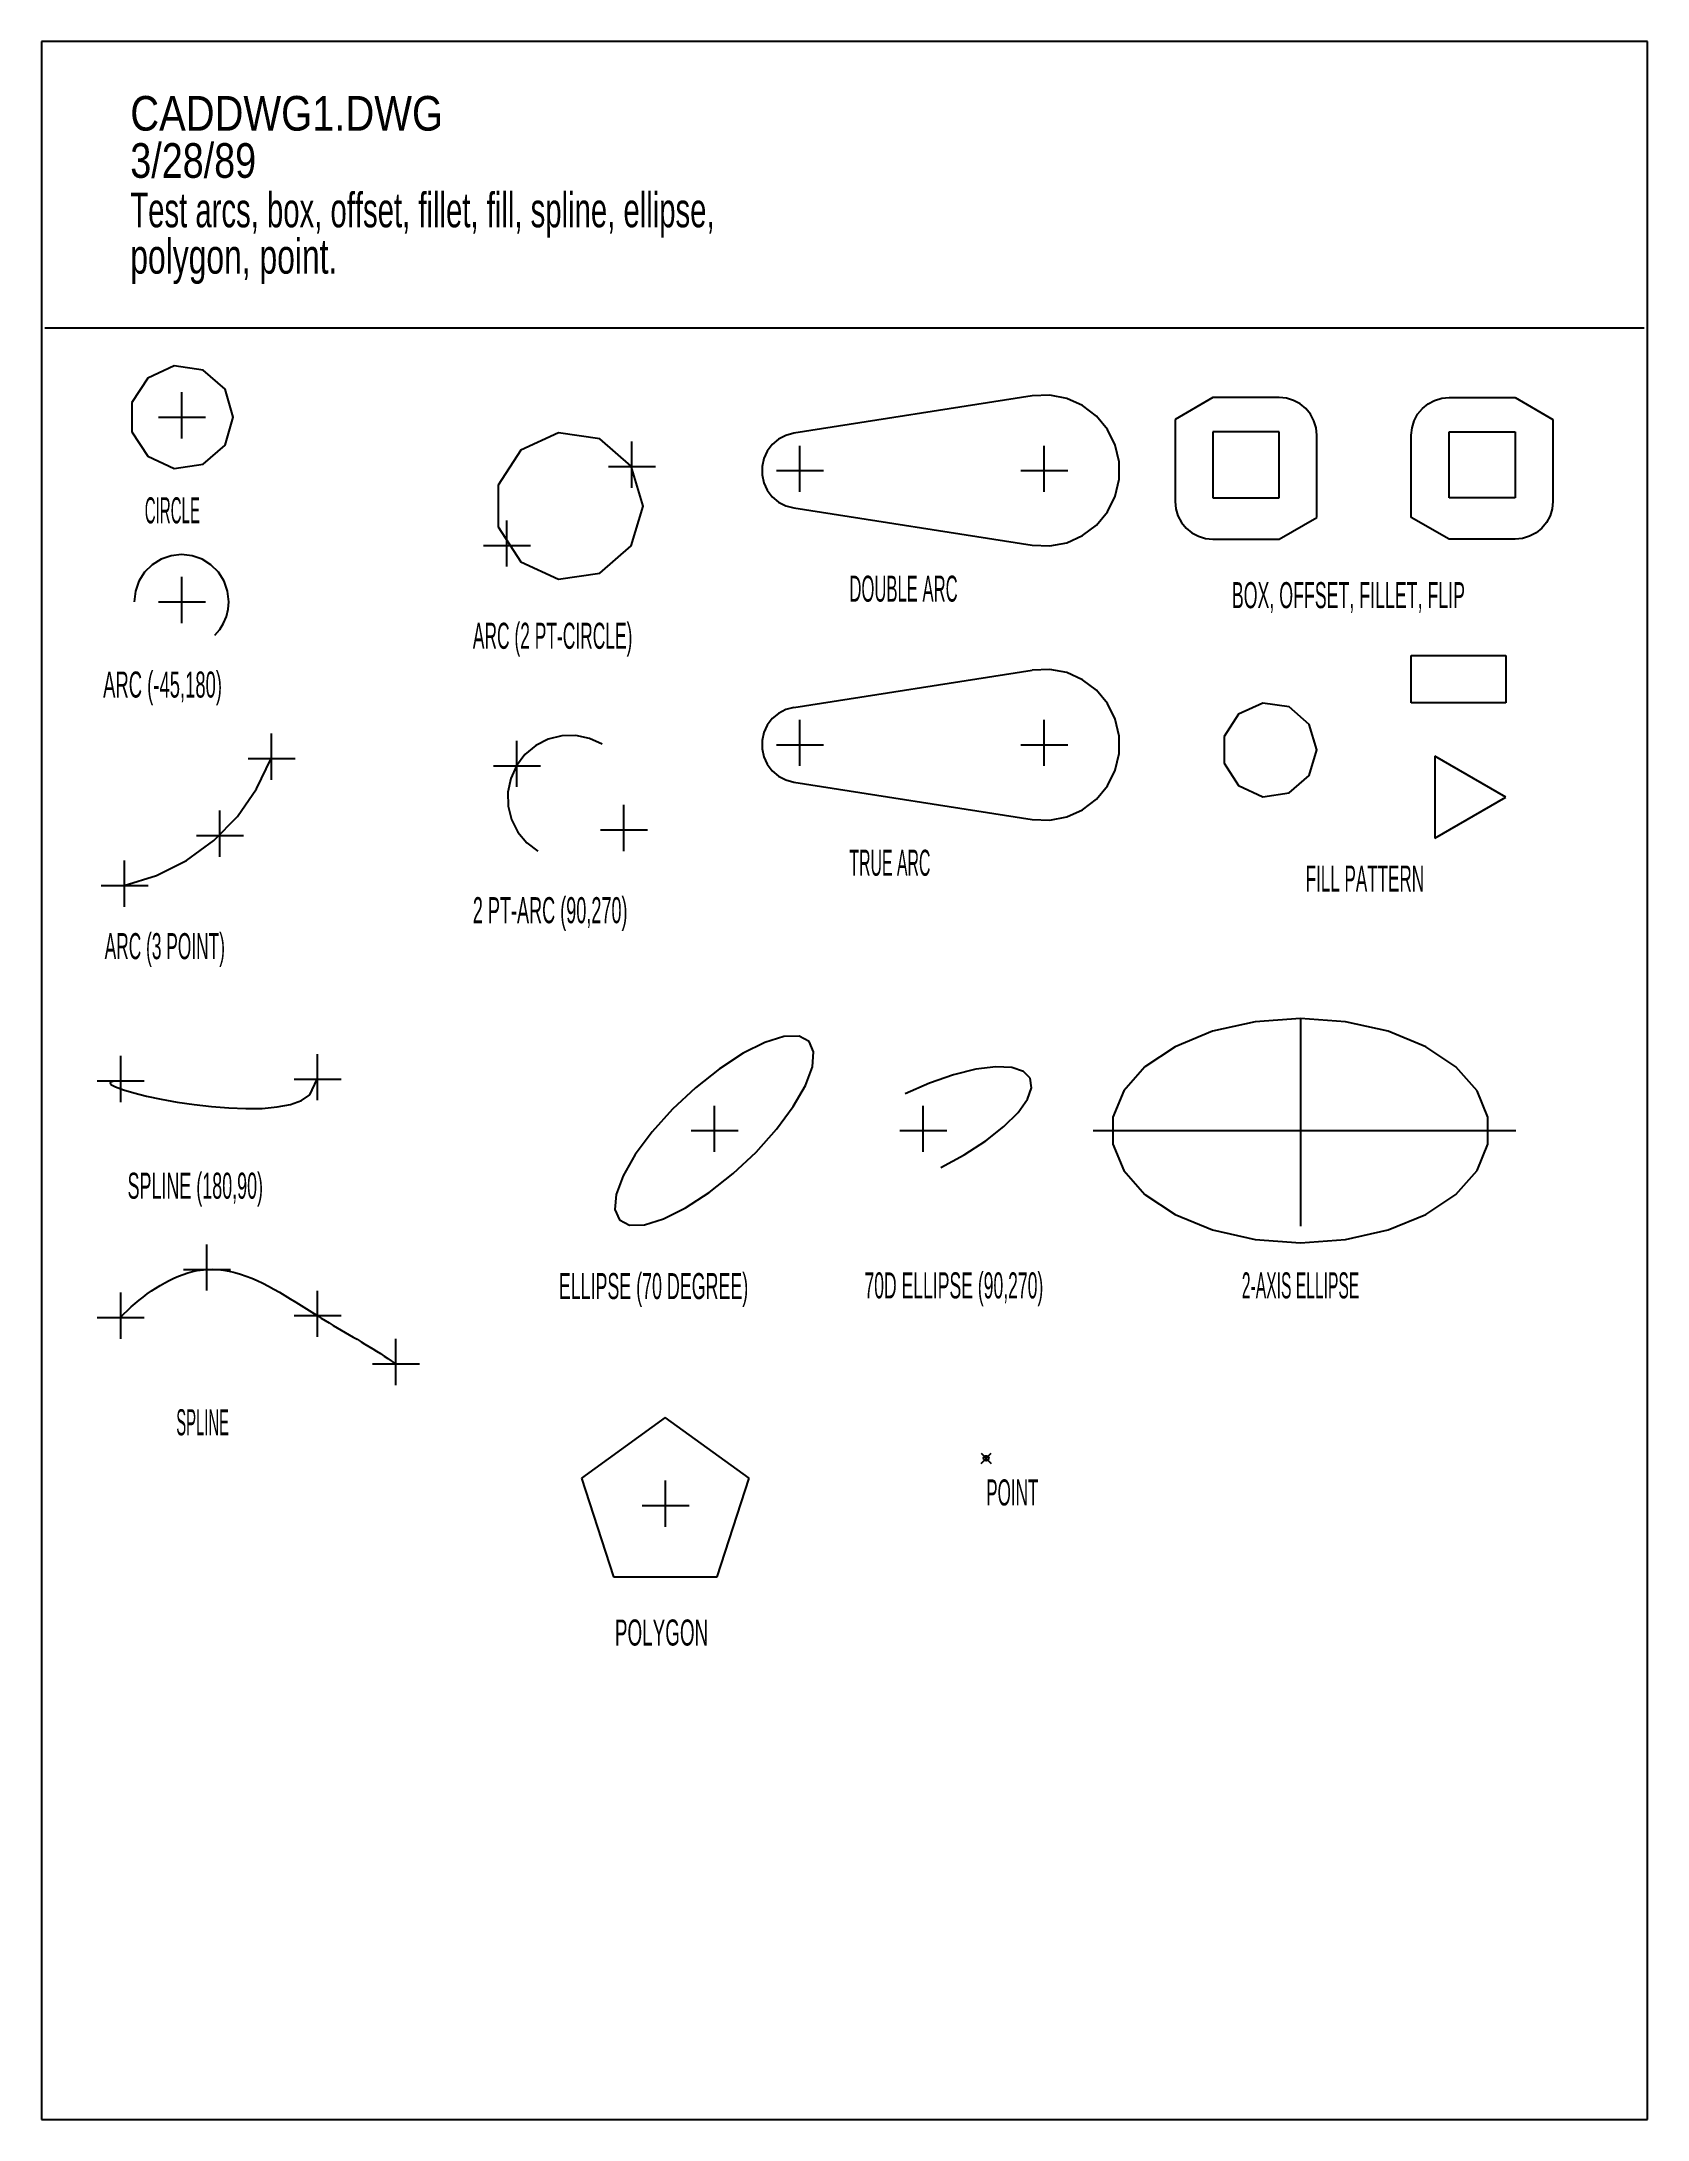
# Model space of a CAD drawing. Extents: x 0 to 25320, y 0 to 32767.
import ezdxf
from ezdxf.enums import TextEntityAlignment as Align

# ---------------------------------------------------------------- set-up
doc = ezdxf.new("R2010")
doc.units = 0
doc.header["$LTSCALE"] = 100
doc.header["$PDMODE"] = 35
doc.header["$PDSIZE"] = 80
doc.layers.get('0').update_dxf_attribs({"linetype": 'CONTINUOUS'})
doc.styles.add('SN0', font='TXT')

msp = doc.modelspace()

# ---------------------------------------------------------------- linework, layer by layer
at = {"color": 0, "linetype": 'CONTINUOUS'}
for p, q in [((25320, 32767), (0, 32767)), ((0, 32767), (0, 0)), ((25320, 0), (25320, 32767)), ((51, 28253), (25269, 28253)), ((0, 0), (25320, 0))]:
    msp.add_line(p, q, dxfattribs=at)
at = {"color": 1, "linetype": 'CONTINUOUS'}
for p, q in [((2207, 27237), (2207, 26509)), ((1844, 26844), (2585, 26844)), ((9304, 26458), (9304, 25730)), ((11953, 26394), (11953, 25666)), ((15805, 26394), (15805, 25666)), ((8940, 26065), (9681, 26065)), ((11590, 26001), (12330, 26001)), ((15442, 26001), (16183, 26001)), ((7332, 25215), (7332, 24487)), ((6969, 24822), (7709, 24822)), ((2207, 24326), (2207, 23598)), ((1844, 23933), (2585, 23933)), ((11953, 22072), (11953, 21344)), ((15805, 22072), (15805, 21344)), ((3620, 21854), (3620, 21126)), ((7488, 21741), (7488, 21013)), ((11590, 21679), (12330, 21679)), ((15442, 21679), (16183, 21679)), ((3256, 21461), (3997, 21461)), ((7125, 21348), (7865, 21348)), ((9177, 20729), (9177, 20002)), ((2805, 20640), (2805, 19912)), ((8814, 20336), (9554, 20336)), ((2442, 20247), (3182, 20247)), ((1303, 19851), (1303, 19123)), ((940, 19458), (1680, 19458)), ((19848, 17361), (19848, 14087)), ((1242, 16771), (1242, 16043)), ((4345, 16800), (4345, 16072)), ((3981, 16407), (4722, 16407)), ((878, 16378), (1619, 16378)), ((10607, 15986), (10607, 15258)), ((13897, 15986), (13897, 15258)), ((10243, 15593), (10984, 15593)), ((13534, 15593), (14275, 15593)), ((16579, 15593), (23246, 15593)), ((2601, 13798), (2601, 13070)), ((2238, 13405), (2979, 13405)), ((1242, 13040), (1242, 12312)), ((4345, 13069), (4345, 12341)), ((878, 12647), (1619, 12647)), ((3981, 12676), (4722, 12676)), ((5580, 12308), (5580, 11581)), ((5217, 11915), (5958, 11915)), ((9835, 10075), (9835, 9347)), ((9471, 9682), (10212, 9682))]:
    msp.add_line(p, q, dxfattribs=at)
at = {"color": 3, "linetype": 'CONTINUOUS'}
for p, q in [((15621, 27178), (11861, 26589)), ((15895, 27189), (15621, 27178)), ((16163, 27137), (15895, 27189)), ((16413, 27026), (16163, 27137)), ((16631, 26860), (16413, 27026)), ((18469, 27153), (17873, 26809)), ((19511, 27153), (18469, 27153)), ((19627, 27142), (19511, 27153)), ((19739, 27108), (19627, 27142)), ((19842, 27053), (19739, 27108)), ((19933, 26979), (19842, 27053)), ((20007, 26889), (19933, 26979)), ((20062, 26786), (20007, 26889)), ((21642, 26786), (21697, 26889)), ((21697, 26889), (21771, 26979)), ((21771, 26979), (21861, 27053)), ((21861, 27053), (21964, 27108)), ((21964, 27108), (22076, 27142)), ((22076, 27142), (22192, 27153)), ((22192, 27153), (23235, 27153)), ((23235, 27153), (23831, 26809)), ((11736, 26556), (11621, 26496)), ((11861, 26589), (11736, 26556)), ((16805, 26649), (16631, 26860)), ((16927, 26404), (16805, 26649)), ((17873, 26809), (17873, 25515)), ((18469, 26614), (18469, 25572)), ((19511, 26614), (18469, 26614)), ((19511, 25572), (19511, 26614)), ((20096, 26674), (20062, 26786)), ((20107, 26558), (20096, 26674)), ((20107, 25263), (20107, 26558)), ((21596, 26558), (21608, 26674)), ((21596, 25263), (21596, 26558)), ((21608, 26674), (21642, 26786)), ((22192, 25572), (22192, 26614)), ((22192, 26614), (23235, 26614)), ((23235, 26614), (23235, 25572)), ((23831, 26809), (23831, 25515)), ((11443, 26309), (11389, 26192)), ((11522, 26412), (11443, 26309)), ((11621, 26496), (11522, 26412)), ((16989, 26138), (16927, 26404)), ((11389, 26192), (11361, 26066)), ((11361, 26066), (11361, 25936)), ((11361, 25936), (11389, 25810)), ((16989, 25864), (16989, 26138)), ((11389, 25810), (11443, 25692)), ((11443, 25692), (11522, 25589)), ((11522, 25589), (11621, 25506)), ((16805, 25353), (16927, 25598)), ((16927, 25598), (16989, 25864)), ((18469, 25572), (19511, 25572)), ((23235, 25572), (22192, 25572)), ((11621, 25506), (11736, 25446)), ((11736, 25446), (11861, 25412)), ((11861, 25412), (15621, 24824)), ((16631, 25142), (16805, 25353)), ((17873, 25515), (17884, 25399)), ((17884, 25399), (17918, 25287)), ((17918, 25287), (17973, 25184)), ((19511, 24919), (20107, 25263)), ((22192, 24919), (21596, 25263)), ((23785, 25287), (23730, 25184)), ((23819, 25399), (23785, 25287)), ((23831, 25515), (23819, 25399)), ((16163, 24864), (16413, 24976)), ((16413, 24976), (16631, 25142)), ((17973, 25184), (18047, 25094)), ((18047, 25094), (18138, 25020)), ((18138, 25020), (18241, 24965)), ((18241, 24965), (18352, 24931)), ((18352, 24931), (18469, 24919)), ((18469, 24919), (19511, 24919)), ((23235, 24919), (22192, 24919)), ((23351, 24931), (23235, 24919)), ((23463, 24965), (23351, 24931)), ((23566, 25020), (23463, 24965)), ((23656, 25094), (23566, 25020)), ((23730, 25184), (23656, 25094)), ((1884, 24604), (1743, 24515)), ((2041, 24659), (1884, 24604)), ((2207, 24678), (2041, 24659)), ((2373, 24659), (2207, 24678)), ((2530, 24604), (2373, 24659)), ((2671, 24515), (2530, 24604)), ((15621, 24824), (15895, 24813)), ((15895, 24813), (16163, 24864)), ((1536, 24256), (1481, 24099)), ((1625, 24397), (1536, 24256)), ((1743, 24515), (1625, 24397)), ((2789, 24397), (2671, 24515)), ((2878, 24256), (2789, 24397)), ((2933, 24099), (2878, 24256)), ((1481, 24099), (1462, 23933)), ((2952, 23933), (2933, 24099)), ((2943, 23817), (2952, 23933)), ((2952, 23933), (2952, 23933)), ((2810, 23495), (2871, 23595)), ((2871, 23595), (2915, 23703)), ((2915, 23703), (2943, 23817)), ((2734, 23407), (2810, 23495)), ((11861, 22267), (15621, 22856)), ((15895, 22867), (15621, 22856)), ((16163, 22815), (15895, 22867)), ((16413, 22704), (16163, 22815)), ((16631, 22538), (16413, 22704)), ((16805, 22327), (16631, 22538)), ((16927, 22082), (16805, 22327)), ((11443, 21987), (11389, 21870)), ((11522, 22090), (11443, 21987)), ((11621, 22173), (11522, 22090)), ((11736, 22233), (11621, 22173)), ((11861, 22267), (11736, 22233)), ((11861, 22267), (11861, 22267)), ((16989, 21815), (16927, 22082)), ((7791, 21664), (7622, 21523)), ((7988, 21764), (7791, 21664)), ((8201, 21818), (7988, 21764)), ((8422, 21823), (8201, 21818)), ((8638, 21778), (8422, 21823)), ((8838, 21687), (8638, 21778)), ((11389, 21870), (11361, 21743)), ((11361, 21743), (11361, 21614)), ((16989, 21542), (16989, 21815)), ((3391, 20981), (3620, 21461)), ((7488, 21348), (7397, 21147)), ((7622, 21523), (7488, 21348)), ((11361, 21614), (11389, 21487)), ((11389, 21487), (11443, 21370)), ((11443, 21370), (11522, 21267)), ((16927, 21275), (16989, 21542)), ((3087, 20545), (3391, 20981)), ((7397, 21147), (7352, 20932)), ((11522, 21267), (11621, 21184)), ((11621, 21184), (11736, 21124)), ((11736, 21124), (11861, 21090)), ((11861, 21090), (15621, 20501)), ((16631, 20819), (16805, 21030)), ((16805, 21030), (16927, 21275)), ((7352, 20932), (7357, 20711)), ((7357, 20711), (7410, 20497)), ((16163, 20542), (16413, 20654)), ((16413, 20654), (16631, 20819)), ((2715, 20166), (3087, 20545)), ((7410, 20497), (7510, 20301)), ((15621, 20501), (15895, 20490)), ((15895, 20490), (16163, 20542)), ((2286, 19853), (2715, 20166)), ((7510, 20301), (7651, 20131)), ((7651, 20131), (7826, 19998)), ((1811, 19614), (2286, 19853)), ((1303, 19458), (1811, 19614)), ((11706, 17076), (11406, 16985)), ((11943, 17081), (11706, 17076)), ((12101, 17000), (11943, 17081)), ((18464, 17159), (17873, 16917)), ((19135, 17310), (18464, 17159)), ((19848, 17361), (19135, 17310)), ((20561, 17310), (19848, 17361)), ((21233, 17159), (20561, 17310)), ((21824, 16917), (21233, 17159)), ((11060, 16813), (10687, 16570)), ((11406, 16985), (11060, 16813)), ((12173, 16837), (12101, 17000)), ((12154, 16601), (12173, 16837)), ((17873, 16917), (17397, 16597)), ((22300, 16597), (21824, 16917)), ((4230, 16155), (4345, 16407)), ((10687, 16570), (10309, 16270)), ((12044, 16307), (12154, 16601)), ((14377, 16473), (13998, 16341)), ((14731, 16561), (14377, 16473)), ((15044, 16600), (14731, 16561)), ((15299, 16589), (15044, 16600)), ((15484, 16528), (15299, 16589)), ((15589, 16420), (15484, 16528)), ((15610, 16270), (15589, 16420)), ((17397, 16597), (17063, 16220)), ((22634, 16220), (22300, 16597)), ((1124, 16370), (1077, 16350)), ((1077, 16350), (1094, 16320)), ((1094, 16320), (1167, 16281)), ((1242, 16378), (1124, 16370)), ((1167, 16281), (1290, 16237)), ((1290, 16237), (1456, 16188)), ((1456, 16188), (1657, 16139)), ((1657, 16139), (1887, 16090)), ((1887, 16090), (2139, 16044)), ((3923, 16007), (4097, 16069)), ((4097, 16069), (4230, 16155)), ((10309, 16270), (9949, 15931)), ((11852, 15971), (12044, 16307)), ((13998, 16341), (13614, 16172)), ((15396, 15878), (15544, 16087)), ((15544, 16087), (15610, 16270)), ((17063, 16220), (16891, 15806)), ((22805, 15806), (22634, 16220)), ((2139, 16044), (2405, 16004)), ((2405, 16004), (2679, 15972)), ((2679, 15972), (2954, 15950)), ((2954, 15950), (3223, 15940)), ((3223, 15940), (3479, 15944)), ((3479, 15944), (3714, 15966)), ((3714, 15966), (3923, 16007)), ((9949, 15931), (9627, 15572)), ((11587, 15614), (11852, 15971)), ((15173, 15656), (15396, 15878)), ((16891, 15806), (16891, 15380)), ((22805, 15380), (22805, 15806)), ((9627, 15572), (9362, 15214)), ((11265, 15255), (11587, 15614)), ((14549, 15212), (14886, 15430)), ((14886, 15430), (15173, 15656)), ((9362, 15214), (9169, 14878)), ((10904, 14916), (11265, 15255)), ((14180, 15014), (14549, 15212)), ((16891, 15380), (17063, 14966)), ((22634, 14966), (22805, 15380)), ((9169, 14878), (9060, 14584)), ((10527, 14616), (10904, 14916)), ((17063, 14966), (17397, 14588)), ((22300, 14588), (22634, 14966)), ((9060, 14584), (9040, 14349)), ((10154, 14373), (10527, 14616)), ((17397, 14588), (17873, 14269)), ((21824, 14269), (22300, 14588)), ((9040, 14349), (9112, 14186)), ((9112, 14186), (9271, 14104)), ((9271, 14104), (9507, 14109)), ((9507, 14109), (9807, 14200)), ((9807, 14200), (10154, 14373)), ((17873, 14269), (18464, 14027)), ((21233, 14027), (21824, 14269)), ((18464, 14027), (19135, 13875)), ((19135, 13875), (19848, 13824)), ((19848, 13824), (20561, 13875)), ((20561, 13875), (21233, 14027)), ((1734, 13065), (1802, 13110)), ((1802, 13110), (1871, 13153)), ((1871, 13153), (1942, 13193)), ((1942, 13193), (2013, 13231)), ((2013, 13231), (2085, 13265)), ((2085, 13265), (2158, 13297)), ((2158, 13297), (2231, 13324)), ((2231, 13324), (2305, 13349)), ((2305, 13349), (2379, 13369)), ((2379, 13369), (2453, 13385)), ((2453, 13385), (2601, 13405)), ((2601, 13405), (2691, 13407)), ((2691, 13407), (2781, 13404)), ((2781, 13404), (2870, 13394)), ((2870, 13394), (2959, 13378)), ((2959, 13378), (3048, 13357)), ((3048, 13357), (3137, 13330)), ((3137, 13330), (3225, 13300)), ((3225, 13300), (3313, 13265)), ((3313, 13265), (3401, 13227)), ((3401, 13227), (3489, 13185)), ((3489, 13185), (3576, 13140)), ((3576, 13140), (3663, 13093)), ((1354, 12758), (1413, 12812)), ((1413, 12812), (1474, 12866)), ((1474, 12866), (1537, 12918)), ((1537, 12918), (1601, 12969)), ((1601, 12969), (1667, 13018)), ((1667, 13018), (1734, 13065)), ((3663, 13093), (3749, 13044)), ((3749, 13044), (3835, 12993)), ((3835, 12993), (3921, 12941)), ((3921, 12941), (4007, 12888)), ((4007, 12888), (4092, 12834)), ((4092, 12834), (4176, 12781)), ((4176, 12781), (4345, 12676)), ((1242, 12647), (1297, 12703)), ((1297, 12703), (1354, 12758)), ((4345, 12676), (4409, 12637)), ((4409, 12637), (4473, 12598)), ((4473, 12598), (4536, 12560)), ((4536, 12560), (4600, 12522)), ((4600, 12522), (4663, 12485)), ((4663, 12485), (4726, 12448)), ((4726, 12448), (4789, 12412)), ((4789, 12412), (4851, 12375)), ((4851, 12375), (4913, 12338)), ((4913, 12338), (4975, 12302)), ((4975, 12302), (5037, 12265)), ((5037, 12265), (5098, 12228)), ((5098, 12228), (5160, 12191)), ((5160, 12191), (5221, 12153)), ((5221, 12153), (5281, 12115)), ((5281, 12115), (5342, 12077)), ((5342, 12077), (5402, 12038)), ((5402, 12038), (5461, 11998)), ((5461, 11998), (5580, 11915)), ((9835, 11070), (8514, 10111)), ((11155, 10111), (9835, 11070)), ((8514, 10111), (9019, 8559)), ((10651, 8559), (11155, 10111)), ((9019, 8559), (10651, 8559))]:
    msp.add_line(p, q, dxfattribs=at)
at = {"color": 5, "linetype": 'CONTINUOUS'}
for p, q in [((21596, 22341), (21596, 23086)), ((21596, 23086), (23086, 23086)), ((23086, 23086), (23086, 22341)), ((23086, 22341), (21596, 22341)), ((23086, 20852), (21969, 21497)), ((21969, 21497), (21969, 20207)), ((21969, 20207), (23086, 20852))]:
    msp.add_line(p, q, dxfattribs=at)
at = {"color": 3, "linetype": 'CONTINUOUS'}
for points in [[(3022, 26844), (2893, 27285), (2546, 27585), (2091, 27651), (1673, 27460), (1425, 27074), (1425, 26614), (1673, 26228), (2091, 26037), (2546, 26103), (2893, 26403), (3022, 26844), (3022, 26844)], [(9483, 25443), (9298, 26073), (8802, 26504), (8152, 26597), (7555, 26324), (7200, 25772), (7200, 25114), (7555, 24562), (8152, 24289), (8802, 24382), (9298, 24813), (9483, 25443), (9483, 25443)]]:
    msp.add_lwpolyline(points, dxfattribs=at)
at = {"color": 5, "linetype": 'CONTINUOUS'}
msp.add_lwpolyline([(20107, 21596), (19989, 21999), (19671, 22274), (19256, 22333), (18874, 22159), (18647, 21806), (18647, 21386), (18874, 21033), (19256, 20859), (19671, 20918), (19989, 21193), (20107, 21596), (20107, 21596)], dxfattribs=at)
at = {"color": 1}
msp.add_point((14894, 10426), dxfattribs=at)

# ---------------------------------------------------------------- texts
at = {"color": 4, "style": 'SN0'}
for s, height, width, p, p2 in [('CADDWG1.DWG ', 546.67, 0.778354, (1399, 31362), (6505, 31362)), ('3/28/89', 546.7, 0.518467, (1399, 30618), (3383, 30618)), ('Test arcs, box, offset, fillet, fill, spline, ellipse, ', 546.67, 0.310677, (1399, 29838), (10740, 29838)), ('polygon, point.', 546.67, 0.398171, (1399, 29107), (4664, 29107)), ('CIRCLE           ', 410.67, 0.228753, (1627, 25169), (3224, 25169)), ('DOUBLE ARC        ', 410.67, 0.30993, (12737, 23934), (15028, 23934)), ('BOX, OFFSET, FILLET, FLIP', 410.67, 0.358052, (18767, 23832), (22443, 23832)), ('ARC (2 PT-CIRCLE)', 410.67, 0.36039, (6800, 23191), (9316, 23191)), ('ARC (-45,180)', 410.67, 0.351024, (971, 22422), (2845, 22422)), ('TRUE ARC          ', 410.67, 0.266775, (12737, 19612), (14709, 19612)), ('FILL PATTERN', 410.67, 0.378856, (19931, 19363), (21798, 19363)), ('2 PT-ARC (90,270)', 410.67, 0.349361, (6800, 18864), (9239, 18864)), ('ARC (3 POINT)', 410.67, 0.355333, (995, 18297), (2892, 18297)), ('SPLINE (180,90)', 410.67, 0.346754, (1356, 14519), (3492, 14519)), ('ELLIPSE (70 DEGREE)', 410.67, 0.38269, (8156, 12936), (11142, 12936)), ('70D ELLIPSE (90,270)  ', 410.67, 0.329288, (12974, 12947), (15949, 12947)), ('2-AXIS ELLIPSE              ', 410.67, 0.244463, (18925, 12947), (21736, 12947)), ('SPLINE                 ', 410.67, 0.204969, (2124, 10788), (4060, 10788)), ('POINT', 410.7, 0.401299, (14894, 9682), (15718, 9682)), ('POLYGON', 410.7, 0.511712, (9040, 7473), (10511, 7473))]:
    msp.add_text(s, height=height, dxfattribs=dict(at, width=width)).set_placement(p, p2, align=Align.FIT)

doc.saveas('drawing.dxf')
